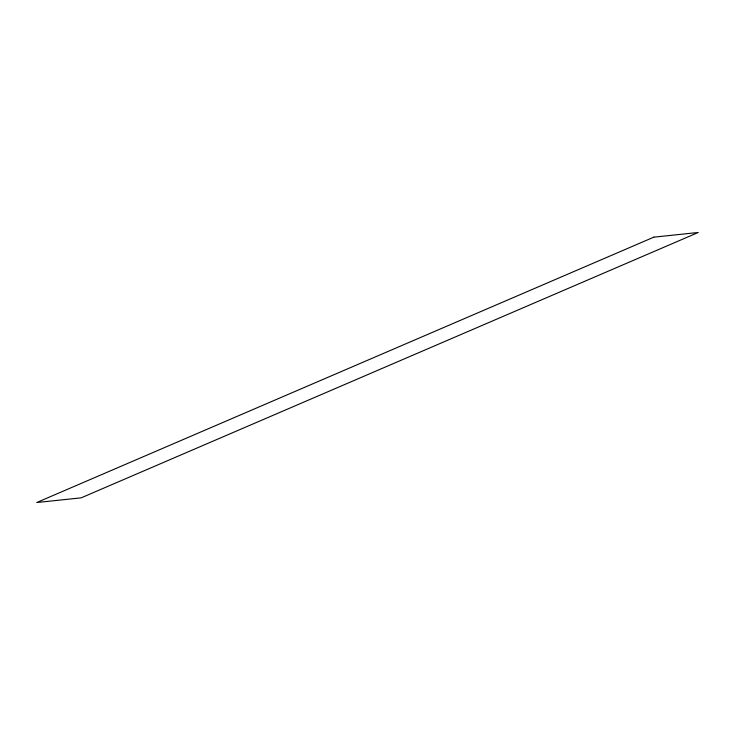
<?xml version="1.0" encoding="UTF-8"?>
<svg xmlns="http://www.w3.org/2000/svg" width="735" height="735" viewBox="0 0 735 735"><rect width="100%" height="100%" fill="white"/><g stroke="black" fill="none" stroke-linecap="round" stroke-linejoin="round"><path stroke-width="1.1" d="M653.828 237.157L36.75 502.519L81.172 497.843L698.25 232.48L653.828 237.157"/></g></svg>
